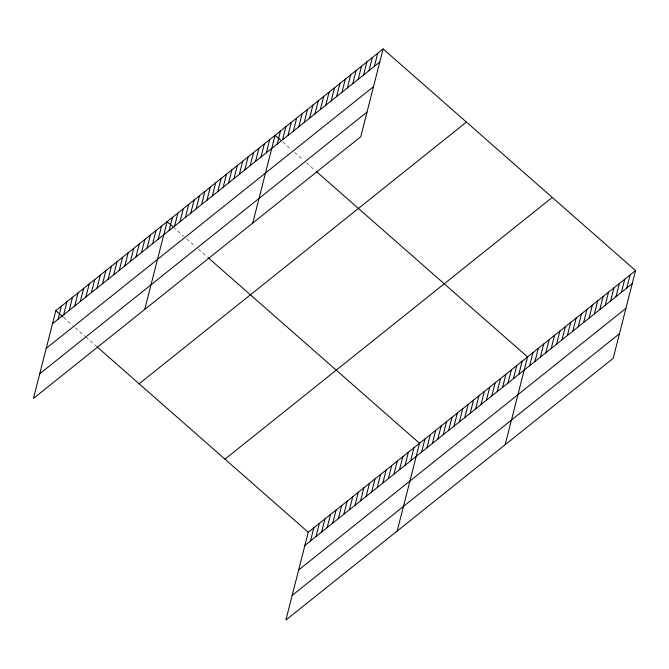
<?xml version="1.0" encoding="UTF-8"?>
<svg xmlns="http://www.w3.org/2000/svg" width="669" height="669" viewBox="0 0 669 669"><rect width="100%" height="100%" fill="white"/><g stroke="black" fill="none" stroke-linecap="round" stroke-linejoin="round"><path stroke-width="0.5" stroke-dasharray="3.35 2.51" d="M282.744 142.012L291.768 149.931M294.552 152.373L302.881 159.69M306.352 162.734L315.375 170.654M173.355 227.151L183.766 236.291M186.542 238.733L194.871 246.041M198.342 249.094L207.365 257.013M63.463 317.349L72.486 325.268M75.263 327.71L84.98 336.239M85.674 336.85L96.085 345.99"/><path stroke-width="1" d="M383.12 48.946L55.828 310.642L33.45 398.423L360.742 136.727L383.12 48.946L635.55 270.577L613.172 358.358L285.88 620.054L308.258 532.273L635.55 270.577M58.052 319.297L61.389 306.193M63.614 314.848L66.95 301.744M69.175 310.399L72.52 297.295M74.744 305.95L78.081 292.846M80.305 301.502L83.642 288.398M85.866 297.053L89.211 283.949M91.436 292.604L94.772 279.5M96.997 288.155L100.333 275.051M102.558 283.706L105.903 270.602M108.127 279.257L111.464 266.153M113.688 274.808L117.025 261.704M119.249 270.36L122.594 257.256M124.819 265.911L128.155 252.807M130.38 261.462L133.725 248.358M135.949 257.013L139.286 243.909M141.51 252.564L144.847 239.46M147.071 248.115L150.416 235.011M152.641 243.667L155.977 230.562M158.202 239.218L161.538 226.114M144.73 309.446L167.108 221.665L172.661 226.54M169.165 230.445L172.502 217.35M174.567 226.13L177.904 213.026M179.969 221.815L183.306 208.711M185.363 217.492L188.708 204.396M190.765 213.177L194.11 200.073M196.168 208.862L199.504 195.758M201.57 204.538L204.906 191.443M206.972 200.223L210.309 187.119M212.366 195.908L215.711 182.804M217.768 191.585L221.105 178.489M223.17 187.27L226.507 174.166M228.572 182.955L231.909 169.851M233.966 178.631L237.311 165.536M239.368 174.316L242.713 161.212M244.77 170.001L248.107 156.897M250.173 165.678L253.509 152.582M255.575 161.363L258.911 148.259M260.969 157.048L264.314 143.944M266.371 152.724L269.707 139.629M252.74 223.086L275.11 135.305L280.662 140.181M277.175 144.094L280.512 130.99M282.569 139.771L285.914 126.675M287.971 135.456L291.316 122.352M293.373 131.141L296.71 118.037M298.775 126.817L302.112 113.722M304.178 122.502L307.514 109.398M309.571 118.187L312.916 105.083M314.974 113.864L318.31 100.768M320.376 109.549L323.712 96.445M325.778 105.234L329.115 92.13M331.172 100.91L334.517 87.815M336.574 96.595L339.919 83.491M341.976 92.28L345.313 79.176M347.378 87.957L350.715 74.861M352.78 83.642L356.117 70.538M358.174 79.327L361.519 66.223M363.576 75.003L366.913 61.899M368.979 70.688L372.315 57.584M374.381 66.365L377.717 53.269M310.483 540.92L313.82 527.824M316.044 536.471L319.389 523.375M321.613 532.022L324.95 518.927M327.174 527.573L330.511 514.478M332.736 523.125L336.081 510.029M338.305 518.676L341.642 505.58M343.866 514.227L347.203 501.131M349.427 509.778L352.772 496.682M354.996 505.329L358.333 492.233M360.558 500.88L363.894 487.785M366.119 496.431L369.464 483.336M371.688 491.983L375.025 478.887M377.249 487.534L380.586 474.438M382.81 483.085L386.155 469.989M388.38 478.636L391.716 465.54M393.941 474.187L397.277 461.092M399.502 469.738L402.847 456.643M405.071 465.29L408.408 452.194M410.632 460.841L413.969 447.745M397.16 531.077L419.538 443.296L208.059 257.624M421.595 452.077L424.94 438.973M426.998 447.762L430.334 434.658M432.4 443.438L435.736 430.343M437.802 439.123L441.139 426.019M443.196 434.808L446.541 421.704M448.598 430.485L451.943 417.389M454 426.17L457.337 413.066M459.402 421.855L462.739 408.751M464.804 417.531L468.141 404.436M470.198 413.216L473.543 400.112M475.6 408.901L478.937 395.797M481.003 404.578L484.339 391.482M486.405 400.263L489.741 387.159M491.799 395.948L495.144 382.844M497.201 391.624L500.546 378.529M502.603 387.309L505.94 374.205M508.005 382.994L511.342 369.89M513.407 378.671L516.744 365.575M518.801 374.356L522.146 361.252M505.17 444.718L527.54 356.937L316.763 171.874M529.605 365.717L532.942 352.622M535.008 361.402L538.344 348.298M540.401 357.087L543.746 343.983M545.804 352.764L549.149 339.668M551.206 348.449L554.542 335.345M556.608 344.134L559.945 331.03M562.01 339.81L565.347 326.715M567.404 335.495L570.749 322.391M572.806 331.18L576.143 318.076M578.208 326.857L581.545 313.761M583.611 322.542L586.947 309.438M589.004 318.218L592.349 305.123M594.407 313.903L597.751 300.799M599.809 309.588L603.145 296.484M605.211 305.265L608.547 292.169M610.613 300.95L613.95 287.846M616.007 296.635L619.352 283.531M621.409 292.311L624.746 279.216M626.811 287.996L630.148 274.892M52.483 323.746L379.775 62.05M46.203 348.39L373.494 86.694M39.73 373.779L367.022 112.083M139.127 383.78L466.418 122.084M224.951 459.135L552.251 197.439M304.922 545.369L632.213 283.681M298.633 570.013L625.925 308.325M292.161 595.41L619.461 333.714M55.828 310.642L62.769 316.738M96.779 346.601L308.258 532.273"/></g></svg>
